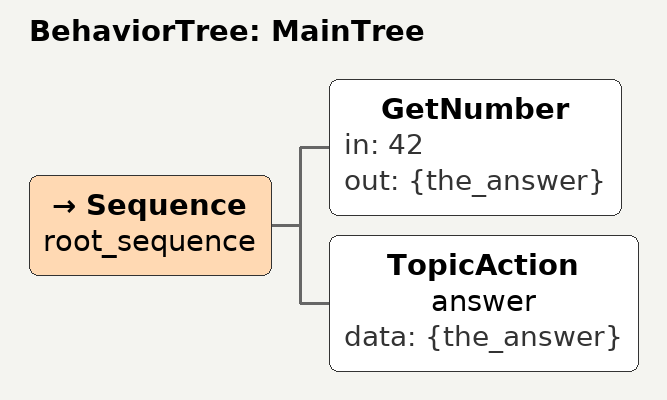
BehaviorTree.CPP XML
<root BTCPP_format="4" >
    <BehaviorTree ID="MainTree">
        <Sequence name="root_sequence">
            <GetNumber in="42" out="{the_answer}"/>
            <TopicAction name="answer" data="{the_answer}" />
        </Sequence>
    </BehaviorTree>
</root>
